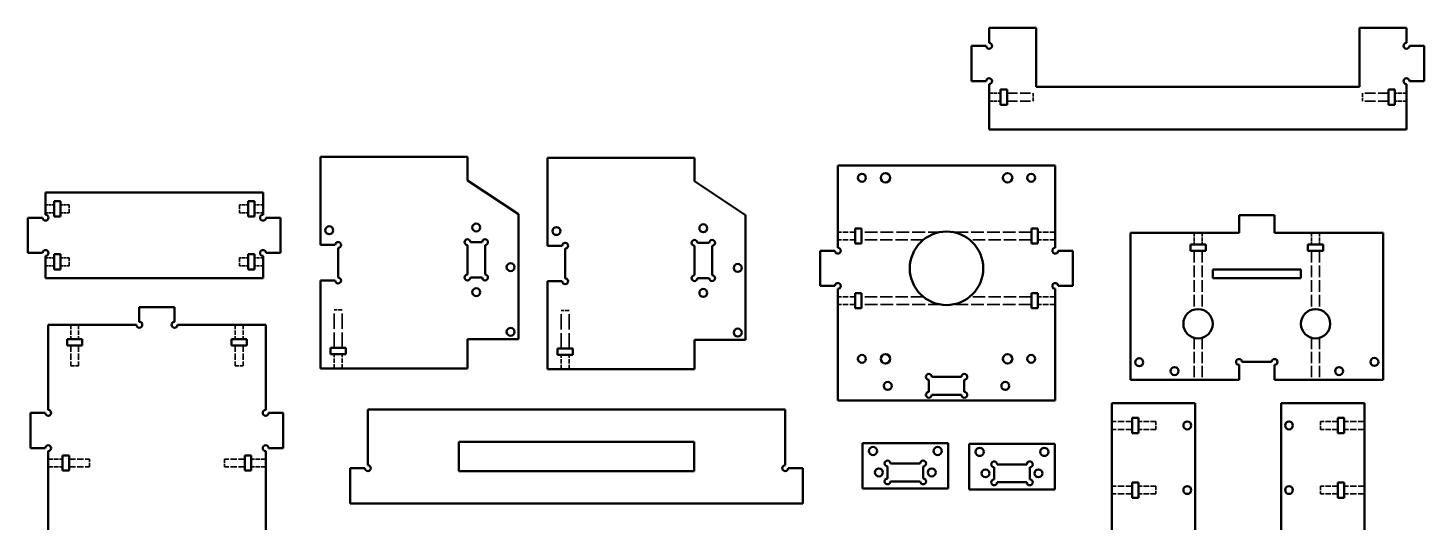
# Model space of a CAD drawing. Header units: millimetres. Extents: x 13 to 488, y 10 to 491.
# Drawn here: x 12.5 to 487.6, y 322.7 to 490.8 of the extents above; entities that cross this region are included whole.
import ezdxf

# ---------------------------------------------------------------- set-up
doc = ezdxf.new("R2010")
doc.units = ezdxf.units.MM
doc.linetypes.add('DASHED', pattern=[0.2067, 0.1654, -0.0413])
doc.layers.add('외형선(ISO)', color=7, linetype='Continuous', lineweight=50)
doc.layers.add('은선 (ISO)', color=7, linetype='DASHED', lineweight=35)

msp = doc.modelspace()

# ---------------------------------------------------------------- linework, layer by layer
at = {"layer": '외형선(ISO)'}
for p, q in [((355.61, 490.8), (339.61, 490.8)), ((339.61, 490.8), (339.61, 485.7)), ((355.61, 470.8), (355.61, 490.8)), ((481.61, 490.8), (465.61, 490.8)), ((465.61, 490.8), (465.61, 470.8)), ((481.61, 485.7), (481.61, 490.8)), ((338.61, 484.7), (333.61, 484.7)), ((333.61, 484.7), (333.61, 472.7)), ((487.61, 484.7), (482.61, 484.7)), ((487.61, 472.7), (487.61, 484.7)), ((333.61, 472.7), (338.61, 472.7)), ((339.61, 471.7), (339.61, 456.2)), ((465.61, 470.8), (355.61, 470.8)), ((481.61, 456.2), (481.61, 471.7)), ((482.61, 472.7), (487.61, 472.7)), ((343.51, 464.6), (343.51, 469.8)), ((343.51, 469.8), (345.71, 469.8)), ((345.71, 469.8), (345.71, 464.6)), ((475.51, 464.6), (475.51, 469.8)), ((475.51, 469.8), (477.71, 469.8)), ((477.71, 469.8), (477.71, 464.6)), ((345.71, 464.6), (343.51, 464.6)), ((477.71, 464.6), (475.51, 464.6)), ((339.61, 456.2), (481.61, 456.2)), ((162.09, 446.9), (112.09, 446.9)), ((112.09, 416.95), (112.09, 446.9)), ((162.09, 438.9), (162.09, 446.9)), ((239.36, 446.65), (189.36, 446.65)), ((189.36, 416.7), (189.36, 446.65)), ((239.36, 438.65), (239.36, 446.65)), ((288.12, 444.01), (288.12, 416.01)), ((362.12, 444.01), (288.12, 444.01)), ((362.12, 416.01), (362.12, 444.01)), ((179.49, 427.4), (162.09, 438.9)), ((256.76, 427.15), (239.36, 438.65)), ((18.54, 434.83), (18.54, 427.23)), ((92.54, 434.83), (18.54, 434.83)), ((92.54, 427.23), (92.54, 434.83)), ((21.44, 431.83), (23.64, 431.83)), ((21.44, 426.63), (21.44, 431.83)), ((23.64, 431.83), (23.64, 426.63)), ((87.44, 431.83), (89.64, 431.83)), ((87.44, 426.63), (87.44, 431.83)), ((89.64, 431.83), (89.64, 426.63)), ((17.54, 426.23), (12.54, 426.23)), ((12.54, 426.23), (12.54, 414.23)), ((23.64, 426.63), (21.44, 426.63)), ((89.64, 426.63), (87.44, 426.63)), ((98.54, 426.23), (93.54, 426.23)), ((98.54, 414.23), (98.54, 426.23)), ((179.49, 384.9), (179.49, 427.4)), ((256.76, 384.65), (256.76, 427.15)), ((424.7, 421.05), (424.7, 427.05)), ((424.7, 427.05), (436.7, 427.05)), ((436.7, 421.05), (436.7, 427.05)), ((294.02, 422.61), (296.22, 422.61)), ((294.02, 417.41), (294.02, 422.61)), ((296.22, 422.61), (296.22, 417.41)), ((354.02, 422.61), (356.22, 422.61)), ((354.02, 417.41), (354.02, 422.61)), ((356.22, 422.61), (356.22, 417.41)), ((387.7, 371.05), (387.7, 421.05)), ((424.7, 421.05), (387.7, 421.05)), ((436.7, 421.05), (473.7, 421.05)), ((473.7, 421.05), (473.7, 371.05)), ((12.54, 414.23), (17.54, 414.23)), ((21.44, 413.83), (23.64, 413.83)), ((21.44, 408.63), (21.44, 413.83)), ((23.64, 413.83), (23.64, 408.63)), ((87.44, 413.83), (89.64, 413.83)), ((87.44, 408.63), (87.44, 413.83)), ((89.64, 413.83), (89.64, 408.63)), ((93.54, 414.23), (98.54, 414.23)), ((112.09, 416.95), (117.09, 416.95)), ((118.09, 415.95), (118.09, 405.85)), ((162.09, 406.9), (162.09, 416.9)), ((163.09, 417.9), (167.09, 417.9)), ((168.09, 416.9), (168.09, 406.9)), ((189.36, 416.7), (194.36, 416.7)), ((195.36, 415.7), (195.36, 405.6)), ((239.36, 406.65), (239.36, 416.65)), ((240.36, 417.65), (244.36, 417.65)), ((245.36, 416.65), (245.36, 406.65)), ((287.12, 415.01), (282.12, 415.01)), ((282.12, 415.01), (282.12, 403.01)), ((296.22, 417.41), (294.02, 417.41)), ((356.22, 417.41), (354.02, 417.41)), ((368.12, 415.01), (363.12, 415.01)), ((368.12, 403.01), (368.12, 415.01)), ((408.1, 417.15), (413.3, 417.15)), ((408.1, 414.95), (408.1, 417.15)), ((413.3, 414.95), (408.1, 414.95)), ((413.3, 417.15), (413.3, 414.95)), ((448.1, 417.15), (453.3, 417.15)), ((448.1, 414.95), (448.1, 417.15)), ((453.3, 414.95), (448.1, 414.95)), ((453.3, 417.15), (453.3, 414.95)), ((18.54, 413.23), (18.54, 405.63)), ((23.64, 408.63), (21.44, 408.63)), ((89.64, 408.63), (87.44, 408.63)), ((92.54, 405.63), (92.54, 413.23)), ((415.7, 408.65), (445.7, 408.65)), ((415.7, 405.65), (415.7, 408.65)), ((445.7, 408.65), (445.7, 405.65)), ((18.54, 405.63), (92.54, 405.63)), ((117.09, 404.85), (112.09, 404.85)), ((112.09, 374.9), (112.09, 404.85)), ((167.09, 405.9), (163.09, 405.9)), ((194.36, 404.6), (189.36, 404.6)), ((189.36, 374.65), (189.36, 404.6)), ((244.36, 405.65), (240.36, 405.65)), ((445.7, 405.65), (415.7, 405.65)), ((282.12, 403.01), (287.12, 403.01)), ((288.12, 402.01), (288.12, 364.01)), ((294.02, 400.61), (296.22, 400.61)), ((294.02, 395.41), (294.02, 400.61)), ((296.22, 400.61), (296.22, 395.41)), ((354.02, 400.61), (356.22, 400.61)), ((354.02, 395.41), (354.02, 400.61)), ((356.22, 400.61), (356.22, 395.41)), ((362.12, 402.01), (362.12, 364.01)), ((363.12, 403.01), (368.12, 403.01)), ((50.45, 395.81), (50.45, 390.81)), ((62.45, 395.81), (50.45, 395.81)), ((62.45, 390.81), (62.45, 395.81)), ((296.22, 395.41), (294.02, 395.41)), ((356.22, 395.41), (354.02, 395.41)), ((49.45, 389.81), (19.45, 389.81)), ((19.45, 389.81), (19.45, 360.81)), ((93.45, 389.81), (63.45, 389.81)), ((93.45, 360.81), (93.45, 389.81)), ((25.85, 384.91), (31.05, 384.91)), ((25.85, 382.71), (25.85, 384.91)), ((31.05, 384.91), (31.05, 382.71)), ((81.85, 382.71), (81.85, 384.91)), ((81.85, 384.91), (87.05, 384.91)), ((87.05, 384.91), (87.05, 382.71)), ((162.09, 384.9), (179.49, 384.9)), ((162.09, 374.9), (162.09, 384.9)), ((31.05, 382.71), (25.85, 382.71)), ((87.05, 382.71), (81.85, 382.71)), ((115.49, 379.8), (115.49, 382)), ((115.49, 382), (120.69, 382)), ((120.69, 382), (120.69, 379.8)), ((192.76, 379.55), (192.76, 381.75)), ((192.76, 381.75), (197.96, 381.75)), ((197.96, 381.75), (197.96, 379.55)), ((239.36, 384.65), (256.76, 384.65)), ((239.36, 374.65), (239.36, 384.65)), ((120.69, 379.8), (115.49, 379.8)), ((197.96, 379.55), (192.76, 379.55)), ((424.65, 371.05), (424.65, 376.15)), ((425.65, 377.15), (435.75, 377.15)), ((436.75, 376.15), (436.75, 371.05)), ((162.09, 374.9), (112.09, 374.9)), ((239.36, 374.65), (189.36, 374.65)), ((319.07, 366.96), (319.07, 371.06)), ((320.07, 372.06), (330.17, 372.06)), ((331.17, 371.06), (331.17, 366.96)), ((424.65, 371.05), (387.7, 371.05)), ((436.75, 371.05), (473.7, 371.05)), ((330.17, 365.96), (320.07, 365.96)), ((362.12, 364.01), (288.12, 364.01)), ((381.35, 317.07), (381.35, 363.07)), ((381.35, 363.07), (409.75, 363.07)), ((409.75, 363.07), (409.75, 309.97)), ((438.95, 363.07), (438.95, 309.97)), ((467.35, 363.07), (438.95, 363.07)), ((467.35, 317.07), (467.35, 363.07)), ((18.45, 359.81), (13.45, 359.81)), ((13.45, 359.81), (13.45, 347.81)), ((99.45, 359.81), (94.45, 359.81)), ((99.45, 347.81), (99.45, 359.81)), ((128.22, 341.99), (128.22, 360.99)), ((128.22, 360.99), (270.22, 360.99)), ((270.22, 360.99), (270.22, 341.99)), ((388.25, 358.17), (388.25, 352.97)), ((390.45, 358.17), (388.25, 358.17)), ((390.45, 352.97), (390.45, 358.17)), ((458.25, 352.97), (458.25, 358.17)), ((458.25, 358.17), (460.45, 358.17)), ((460.45, 358.17), (460.45, 352.97)), ((388.25, 352.97), (390.45, 352.97)), ((460.45, 352.97), (458.25, 352.97)), ((13.45, 347.81), (18.45, 347.81)), ((19.45, 346.81), (19.45, 317.81)), ((93.45, 317.81), (93.45, 346.81)), ((94.45, 347.81), (99.45, 347.81)), ((159.22, 339.99), (159.22, 349.99)), ((159.22, 349.99), (239.22, 349.99)), ((239.22, 349.99), (239.22, 339.99)), ((296.5, 349.56), (296.5, 334.06)), ((325.7, 349.56), (296.5, 349.56)), ((325.7, 334.06), (325.7, 349.56)), ((332.78, 349.25), (332.78, 333.75)), ((361.98, 349.25), (332.78, 349.25)), ((361.98, 333.75), (361.98, 349.25)), ((24.35, 345.36), (26.55, 345.36)), ((24.35, 340.16), (24.35, 345.36)), ((26.55, 345.36), (26.55, 340.16)), ((86.35, 345.36), (88.55, 345.36)), ((86.35, 340.16), (86.35, 345.36)), ((88.55, 345.36), (88.55, 340.16)), ((306.05, 342.61), (316.15, 342.61)), ((342.33, 342.3), (352.43, 342.3)), ((26.55, 340.16), (24.35, 340.16)), ((88.55, 340.16), (86.35, 340.16)), ((122.22, 340.99), (127.22, 340.99)), ((122.22, 328.99), (122.22, 340.99)), ((239.22, 339.99), (159.22, 339.99)), ((271.22, 340.99), (276.22, 340.99)), ((276.22, 340.99), (276.22, 328.99)), ((305.05, 337.51), (305.05, 341.61)), ((317.15, 341.61), (317.15, 337.51)), ((341.33, 337.2), (341.33, 341.3)), ((353.43, 341.3), (353.43, 337.2)), ((296.5, 334.06), (325.7, 334.06)), ((316.15, 336.51), (306.05, 336.51)), ((332.78, 333.75), (361.98, 333.75)), ((352.43, 336.2), (342.33, 336.2)), ((388.25, 336.17), (388.25, 330.97)), ((390.45, 336.17), (388.25, 336.17)), ((390.45, 330.97), (390.45, 336.17)), ((458.25, 336.17), (460.45, 336.17)), ((458.25, 330.97), (458.25, 336.17)), ((460.45, 336.17), (460.45, 330.97)), ((276.22, 328.99), (122.22, 328.99)), ((388.25, 330.97), (390.45, 330.97)), ((460.45, 330.97), (458.25, 330.97))]:
    msp.add_line(p, q, dxfattribs=at)
for centre, radius in [((296.32, 439.81), 1.35), ((304.32, 439.81), 1.6), ((345.92, 439.81), 1.6), ((353.92, 439.81), 1.35), ((115.09, 421.95), 1.35), ((165.09, 422.9), 1.35), ((192.36, 421.7), 1.35), ((242.36, 422.65), 1.35), ((325.12, 409.01), 12.5), ((176.79, 409.4), 1.35), ((254.06, 409.15), 1.35), ((165.09, 400.9), 1.35), ((242.36, 400.65), 1.35), ((410.7, 390.15), 5), ((450.7, 390.15), 5), ((176.79, 387.4), 1.35), ((254.06, 387.15), 1.35), ((296.32, 378.21), 1.35), ((304.32, 378.21), 1.6), ((345.92, 378.21), 1.6), ((353.92, 378.21), 1.35), ((390.7, 377.05), 1.35), ((402.7, 374.05), 1.35), ((458.7, 374.05), 1.35), ((470.7, 377.15), 1.35), ((305.12, 369.01), 1.35), ((345.12, 369.01), 1.35), ((407.05, 355.57), 1.35), ((441.65, 355.57), 1.35), ((300.1, 346.86), 1.4), ((322.1, 346.86), 1.4), ((336.38, 346.55), 1.4), ((358.38, 346.55), 1.4), ((302.1, 339.56), 1.35), ((320.1, 339.56), 1.35), ((338.38, 339.25), 1.35), ((356.38, 339.25), 1.35), ((407.05, 333.57), 1.35), ((441.65, 333.57), 1.35)]:
    msp.add_circle(centre, radius, dxfattribs=at)
for centre, start, end in [((339.61, 484.7), 180, 90), ((481.61, 484.7), 90, 0), ((339.61, 472.7), 270, 180), ((481.61, 472.7), 0, 270), ((18.54, 426.23), 180, 90), ((92.54, 426.23), 90, 0), ((162.09, 417.9), 0, 270), ((168.09, 417.9), 270, 180), ((239.36, 417.65), 0, 270), ((245.36, 417.65), 270, 180), ((18.54, 414.23), 270, 180), ((92.54, 414.23), 0, 270), ((118.09, 416.95), 270, 180), ((195.36, 416.7), 270, 180), ((288.12, 415.01), 180, 90), ((362.12, 415.01), 90, 0), ((118.09, 404.85), 180, 90), ((162.09, 405.9), 90, 0), ((168.09, 405.9), 180, 90), ((195.36, 404.6), 180, 90), ((239.36, 405.65), 90, 0), ((245.36, 405.65), 180, 90), ((288.12, 403.01), 270, 180), ((362.12, 403.01), 0, 270), ((50.45, 389.81), 180, 90), ((62.45, 389.81), 90, 0), ((424.65, 377.15), 0, 270), ((436.75, 377.15), 270, 180), ((319.07, 372.06), 0, 270), ((331.17, 372.06), 270, 180), ((319.07, 365.96), 90, 0), ((331.17, 365.96), 180, 90), ((19.45, 359.81), 180, 90), ((93.45, 359.81), 90, 0), ((19.45, 347.81), 270, 180), ((93.45, 347.81), 0, 270), ((305.05, 342.61), 0, 270), ((317.15, 342.61), 270, 180), ((341.33, 342.3), 0, 270), ((353.43, 342.3), 270, 180), ((128.22, 340.99), 180, 90), ((270.22, 340.99), 90, 0), ((305.05, 336.51), 90, 0), ((317.15, 336.51), 180, 90), ((341.33, 336.2), 90, 0), ((353.43, 336.2), 180, 90)]:
    msp.add_arc(centre, 1, start, end, dxfattribs=at)
at = {"layer": '은선 (ISO)', "ltscale": 7.428217}
for p, q in [((339.61, 468.55), (343.51, 468.55)), ((339.61, 465.85), (343.51, 465.85)), ((481.61, 468.55), (477.71, 468.55)), ((481.61, 465.85), (477.71, 465.85)), ((409.35, 421.05), (409.35, 417.15)), ((412.05, 421.05), (412.05, 417.15)), ((449.35, 421.05), (449.35, 417.15)), ((452.05, 421.05), (452.05, 417.15))]:
    msp.add_line(p, q, dxfattribs=at)
at = {"layer": '은선 (ISO)', "ltscale": 21.528786}
for p, q in [((345.71, 468.55), (354.61, 468.55)), ((345.71, 465.85), (354.61, 465.85)), ((475.51, 468.55), (466.61, 468.55)), ((475.51, 465.85), (466.61, 465.85))]:
    msp.add_line(p, q, dxfattribs=at)
at = {"layer": '은선 (ISO)', "ltscale": 8.078004}
for p, q in [((354.61, 465.85), (354.61, 468.55)), ((466.61, 468.55), (466.61, 465.85)), ((26.54, 427.88), (26.54, 430.58)), ((84.54, 430.58), (84.54, 427.88)), ((26.54, 409.88), (26.54, 412.58)), ((84.54, 412.58), (84.54, 409.88)), ((119.44, 394.9), (116.74, 394.9)), ((196.71, 394.65), (194.01, 394.65)), ((27.1, 375.81), (29.8, 375.81)), ((83.1, 375.81), (85.8, 375.81)), ((396.35, 356.92), (396.35, 354.22)), ((452.35, 356.92), (452.35, 354.22)), ((33.45, 341.41), (33.45, 344.11)), ((79.45, 344.11), (79.45, 341.41)), ((396.35, 334.92), (396.35, 332.22)), ((452.35, 334.92), (452.35, 332.22))]:
    msp.add_line(p, q, dxfattribs=at)
at = {"layer": '은선 (ISO)', "ltscale": 5.52352}
for p, q in [((18.54, 430.58), (21.44, 430.58)), ((18.54, 427.88), (21.44, 427.88)), ((23.64, 430.58), (26.54, 430.58)), ((23.64, 427.88), (26.54, 427.88)), ((87.44, 430.58), (84.54, 430.58)), ((87.44, 427.88), (84.54, 427.88)), ((92.54, 430.58), (89.64, 430.58)), ((92.54, 427.88), (89.64, 427.88)), ((18.54, 412.58), (21.44, 412.58)), ((18.54, 409.88), (21.44, 409.88)), ((23.64, 412.58), (26.54, 412.58)), ((23.64, 409.88), (26.54, 409.88)), ((87.44, 412.58), (84.54, 412.58)), ((87.44, 409.88), (84.54, 409.88)), ((92.54, 412.58), (89.64, 412.58)), ((92.54, 409.88), (89.64, 409.88))]:
    msp.add_line(p, q, dxfattribs=at)
at = {"layer": '은선 (ISO)', "ltscale": 11.23761}
for p, q in [((294.02, 421.36), (288.12, 421.36)), ((294.02, 418.66), (288.12, 418.66)), ((362.12, 421.36), (356.22, 421.36)), ((362.12, 418.66), (356.22, 418.66)), ((294.02, 399.36), (288.12, 399.36)), ((362.12, 399.36), (356.22, 399.36)), ((294.02, 396.66), (288.12, 396.66)), ((362.12, 396.66), (356.22, 396.66)), ((396.35, 356.92), (390.45, 356.92)), ((458.25, 356.92), (452.35, 356.92)), ((396.35, 354.22), (390.45, 354.22)), ((458.25, 354.22), (452.35, 354.22)), ((396.35, 334.92), (390.45, 334.92)), ((458.25, 334.92), (452.35, 334.92)), ((396.35, 332.22), (390.45, 332.22)), ((458.25, 332.22), (452.35, 332.22))]:
    msp.add_line(p, q, dxfattribs=at)
at = {"layer": '은선 (ISO)', "ltscale": 26.095139}
for p, q in [((323.19, 421.36), (296.22, 421.36)), ((354.02, 421.36), (327.05, 421.36)), ((323.19, 396.66), (296.22, 396.66)), ((354.02, 396.66), (327.05, 396.66))]:
    msp.add_line(p, q, dxfattribs=at)
at = {"layer": '은선 (ISO)', "ltscale": 25.344362}
for p, q in [((317.18, 418.66), (296.22, 418.66)), ((354.02, 418.66), (333.07, 418.66)), ((317.18, 399.36), (296.22, 399.36)), ((354.02, 399.36), (333.07, 399.36))]:
    msp.add_line(p, q, dxfattribs=at)
at = {"layer": '은선 (ISO)', "ltscale": 24.17235}
for p, q in [((409.35, 414.95), (409.35, 394.96)), ((412.05, 414.95), (412.05, 394.96)), ((449.35, 414.95), (449.35, 394.96)), ((452.05, 414.95), (452.05, 394.96))]:
    msp.add_line(p, q, dxfattribs=at)
at = {"layer": '은선 (ISO)', "ltscale": 31.204645}
for p, q in [((116.74, 382), (116.74, 394.9)), ((119.44, 382), (119.44, 394.9)), ((194.01, 381.75), (194.01, 394.65)), ((196.71, 381.75), (196.71, 394.65))]:
    msp.add_line(p, q, dxfattribs=at)
at = {"layer": '은선 (ISO)', "ltscale": 9.332913}
for p, q in [((27.1, 389.81), (27.1, 384.91)), ((29.8, 389.81), (29.8, 384.91)), ((83.1, 389.81), (83.1, 384.91)), ((85.8, 389.81), (85.8, 384.91)), ((116.74, 374.9), (116.74, 379.8)), ((119.44, 374.9), (119.44, 379.8)), ((194.01, 374.65), (194.01, 379.55)), ((196.71, 374.65), (196.71, 379.55)), ((19.45, 344.11), (24.35, 344.11)), ((93.45, 344.11), (88.55, 344.11)), ((19.45, 341.41), (24.35, 341.41)), ((93.45, 341.41), (88.55, 341.41))]:
    msp.add_line(p, q, dxfattribs=at)
at = {"layer": '은선 (ISO)', "ltscale": 23.037733}
for p, q in [((409.35, 385.33), (409.35, 371.05)), ((412.05, 385.33), (412.05, 371.05)), ((449.35, 385.33), (449.35, 371.05)), ((452.05, 385.33), (452.05, 371.05))]:
    msp.add_line(p, q, dxfattribs=at)
at = {"layer": '은선 (ISO)', "ltscale": 13.142306}
for p, q in [((27.1, 382.71), (27.1, 375.81)), ((29.8, 382.71), (29.8, 375.81)), ((83.1, 382.71), (83.1, 375.81)), ((85.8, 382.71), (85.8, 375.81)), ((388.25, 356.92), (381.35, 356.92)), ((467.35, 356.92), (460.45, 356.92)), ((388.25, 354.22), (381.35, 354.22)), ((467.35, 354.22), (460.45, 354.22)), ((26.55, 344.11), (33.45, 344.11)), ((86.35, 344.11), (79.45, 344.11)), ((26.55, 341.41), (33.45, 341.41)), ((86.35, 341.41), (79.45, 341.41)), ((388.25, 334.92), (381.35, 334.92)), ((467.35, 334.92), (460.45, 334.92)), ((388.25, 332.22), (381.35, 332.22)), ((467.35, 332.22), (460.45, 332.22))]:
    msp.add_line(p, q, dxfattribs=at)

doc.saveas('drawing.dxf')
